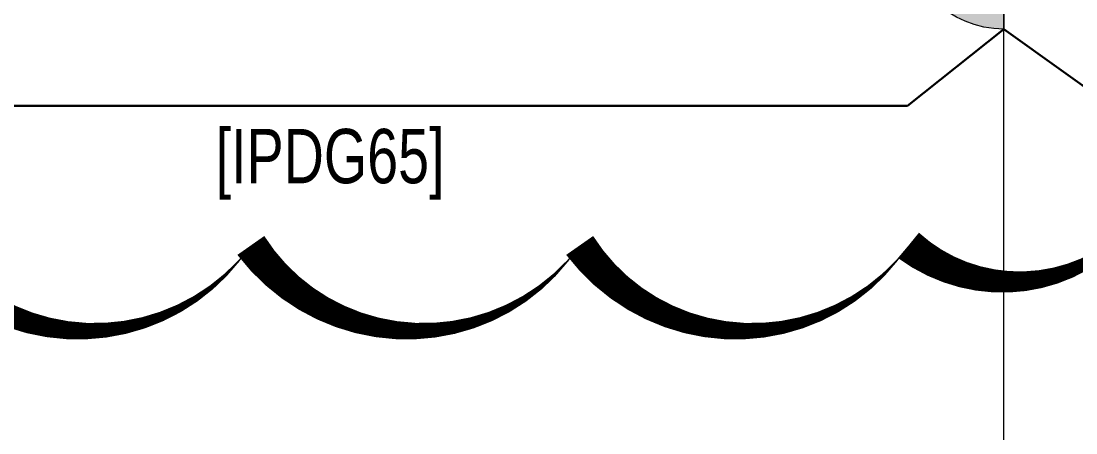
# Model space of a CAD drawing. Header units: metres. Extents: x 75097 to 220695, y -1557923 to -1361206.
# Drawn here: x 104390 to 106333, y -1441658 to -1440900 of the extents above; entities that cross this region are included whole.
import ezdxf

# ---------------------------------------------------------------- set-up
doc = ezdxf.new("R2010")
doc.units = ezdxf.units.M
doc.layers.get('0').update_dxf_attribs({"lineweight": 0})
for name, color, linetype, lineweight in [('A-100 - Copy$0$72_EGR_BASE_TEXT', 8, 'Continuous', 0), ('A-100 - Copy$0$Walls', 8, 'Continuous', 0), ('E-LG', 245, 'Continuous', 30)]:
    doc.layers.add(name, color=color, linetype=linetype, lineweight=lineweight)
doc.layers.add('E-POWR', color=7, linetype='Continuous', lineweight=9, true_color=0x4e7e3e)
doc.layers.add('REV 01', color=7, linetype='Continuous', lineweight=0, true_color=0xe41b4d)
doc.styles.add('A-100 - Copy$0$X3G_ENTITY_2587EA', font='swisscl.ttf', dxfattribs={"height": 200})

# ---------------------------------------------------------------- blocks, each defined once
blk = doc.blocks.new('GI-041_dwg_UPS-E-SKT1-3902843-GI-041')
at = {"layer": 'E-POWR'}
blk.add_hatch(color=256, dxfattribs=at).paths.add_polyline_path([(-0.1987, -0.0005), (0.1987, -0.0005), (0.1929, 0.0471), (0.176, 0.0919), (0.1487, 0.1313), (0.1129, 0.1631), (0.0705, 0.1853), (0.024, 0.1968), (-0.024, 0.1968), (-0.0705, 0.1853), (-0.1129, 0.1631), (-0.1487, 0.1313), (-0.176, 0.0919), (-0.1929, 0.0471)], flags=0)
for p, q in [((0, 0.1983), (0, 0.397)), ((-0.1987, -0.0005), (0.1987, -0.0005)), ((-0.1473, -0.0005), (0.1473, -0.0005))]:
    blk.add_line(p, q, dxfattribs=at)
blk.add_arc((0, -0.0005), 0.1987, 360, 180, dxfattribs=at)
blk = doc.blocks.new('A-100 - Copy')
at = {"layer": 'A-100 - Copy$0$Walls'}
blk.add_line((106200.3, -1442722.7, 2.4), (106200.3, -1439852.7, 2.4), dxfattribs=at)
at = {"layer": 'A-100 - Copy$0$72_EGR_BASE_TEXT', "insert": (104959.2, -1441098.1, 2.4), "char_height": 100, "attachment_point": 2, "style": 'A-100 - Copy$0$X3G_ENTITY_2587EA'}
blk.add_mtext('[IPDG65]', dxfattribs=at)

msp = doc.modelspace()

# ---------------------------------------------------------------- linework, layer by layer
at = {"layer": 'E-LG', "color": 1, "elevation": 2.4}
msp.add_lwpolyline([(114746.9, -1445718.4), (114465.1, -1445519.4), (114465.1, -1443721.5), (114746.9, -1443626.4), (114468.8, -1443605.6), (106420.1, -1443605.6), (106420.1, -1441071.6), (106200.3, -1440914.3), (106022.5, -1441055.5), (101024.5, -1441055.5), (101024.5, -1441865.8), (100243.2, -1441753.2), (100440.7, -1441943.9), (100440.7, -1443167.3), (99161.2, -1443167.3), (98983.7, -1443194.6)], dxfattribs=at)

# ---------------------------------------------------------------- block references
at = {"xscale": -923.0399999999992, "yscale": 923.0399999999992, "zscale": 923.0399999999992, "rotation": 90}
msp.add_blockref('GI-041_dwg_UPS-E-SKT1-3902843-GI-041', (106199.9, -1440730.9, 2.4), dxfattribs=at)

# ---------------------------------------------------------------- next in the draw order: block references
msp.add_blockref('A-100 - Copy', (0, 0))

# ---------------------------------------------------------------- next in the draw order: linework, layer by layer
at = {"layer": 'REV 01', "elevation": 0}
msp.add_lwpolyline([(106496, -1436332.1, 0, 60.6, -0.520567), (106496, -1436937.9, 0, 60.6, -0.520567), (106496, -1437543.6, 0, 60.6, -0.520567), (106496, -1438149.4, 0, 60.6, -0.520567), (106496, -1438755.2, 0, 60.6, -0.520567), (106496, -1439360.9, 0, 60.6, -0.520567), (106496, -1439966.7, 0, 60.6, -0.520567), (106496, -1440572.4, 0, 60.6, -0.520567), (106496, -1441178.2, 0, 60.6, -0.520567), (106024.7, -1441312.6, 0, 60.6, -0.520567), (105418.9, -1441312.6, 0, 60.6, -0.520567), (104813.2, -1441312.6, 0, 60.6, -0.520567), (104207.4, -1441312.6, 0, 60.6, -0.520567), (103601.6, -1441312.6, 0, 60.6, -0.520567), (102995.9, -1441312.6, 0, 60.6, -0.520567)], format="xyseb", dxfattribs=at)

doc.saveas('drawing.dxf')
